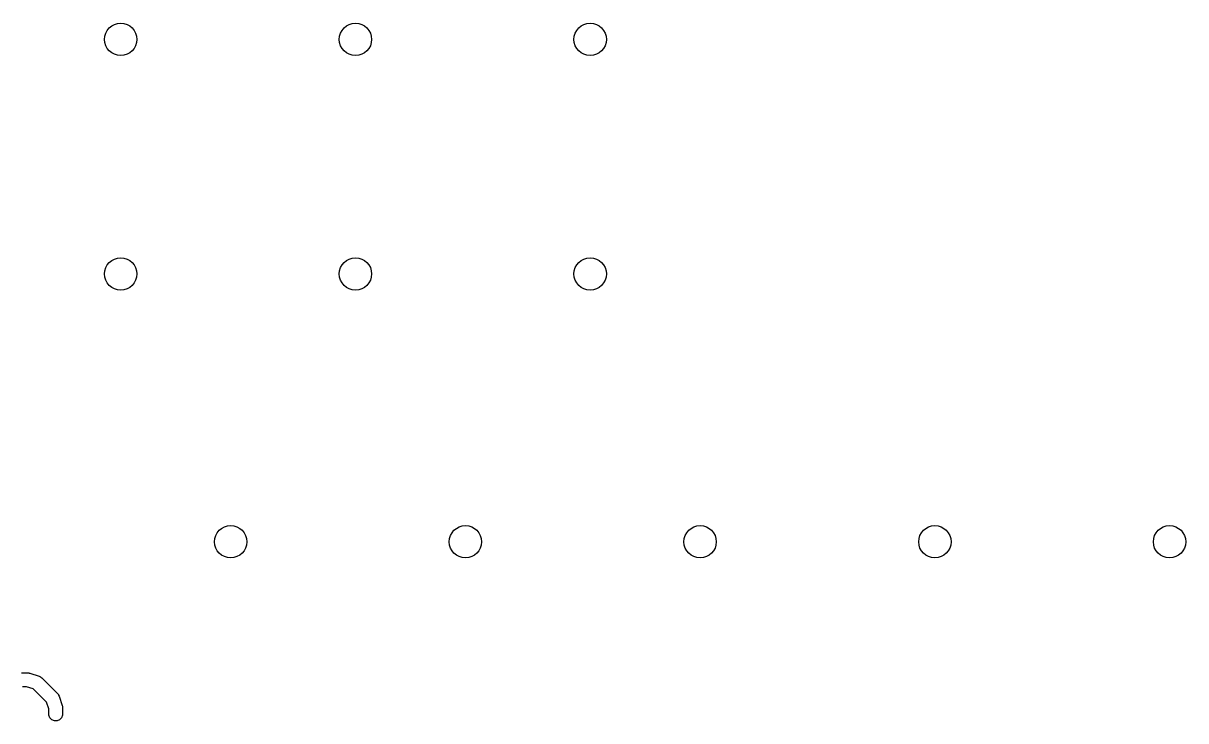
# Model space of a CAD drawing. Extents: x 0.29 to 2.1, y 0.2 to 2.1.
# Drawn here: x 0.9882 to 1.4835, y 1.8075 to 2.1049 of the extents above; entities that cross this region are included whole.
import ezdxf

# ---------------------------------------------------------------- set-up
doc = ezdxf.new("R2010")
doc.units = 0
doc.header["$MEASUREMENT"] = 0
doc.layers.add('BLACK', color=7, linetype='CONTINUOUS')

msp = doc.modelspace()

# ---------------------------------------------------------------- linework, layer by layer
at = {"layer": 'BLACK', "linetype": 'CONTINUOUS'}
for p, q in [((0.98744, 1.82797), (0.99009, 1.82797)), ((0.99009, 1.82797), (0.99038, 1.82794)), ((0.99038, 1.82794), (0.99046, 1.82795)), ((0.99046, 1.82795), (0.99056, 1.82792)), ((0.99056, 1.82792), (0.99066, 1.82791)), ((0.99066, 1.82791), (0.99074, 1.82788)), ((0.99074, 1.82788), (0.99102, 1.82782)), ((0.99102, 1.82782), (0.995, 1.82649)), ((0.995, 1.82649), (0.99553, 1.82626)), ((0.99553, 1.82626), (0.99561, 1.82619)), ((0.99561, 1.82619), (0.99571, 1.82615)), ((0.99571, 1.82615), (0.99615, 1.82578)), ((0.99615, 1.82578), (1.00278, 1.81915)), ((0.98961, 1.82206), (0.98792, 1.82206)), ((0.99247, 1.82111), (0.98961, 1.82206)), ((0.99811, 1.81547), (0.99247, 1.82111)), ((1.00278, 1.81915), (1.00315, 1.8187)), ((1.00315, 1.8187), (1.00319, 1.8186)), ((1.00319, 1.8186), (1.00326, 1.81852)), ((1.00326, 1.81852), (1.0035, 1.818)), ((1.0035, 1.818), (1.00482, 1.81402)), ((0.99907, 1.81261), (0.99811, 1.81547)), ((1.00482, 1.81402), (1.00489, 1.81373)), ((1.00489, 1.81373), (1.00492, 1.81366)), ((1.00492, 1.81366), (1.00493, 1.81356)), ((1.00493, 1.81356), (1.00495, 1.81345)), ((1.00495, 1.81345), (1.00494, 1.81338)), ((1.00494, 1.81338), (1.00497, 1.81308)), ((1.00497, 1.81308), (1.00497, 1.81043)), ((0.99907, 1.81043), (0.99907, 1.81261)), ((0.99912, 1.80986), (0.99907, 1.81043)), ((0.99956, 1.80879), (0.99912, 1.80986)), ((1.00038, 1.80798), (0.99956, 1.80879)), ((1.00144, 1.80754), (1.00038, 1.80798)), ((1.00366, 1.80798), (1.0026, 1.80754)), ((1.00447, 1.80879), (1.00366, 1.80798)), ((1.00492, 1.80986), (1.00447, 1.80879)), ((1.00497, 1.81043), (1.00492, 1.80986)), ((1.0026, 1.80754), (1.00144, 1.80754))]:
    msp.add_line(p, q, dxfattribs=at)
at = {"layer": 'BLACK'}
for centre in [(1.02972, 2.09803), (1.02972, 2.09803), (1.12972, 2.09803), (1.12972, 2.09803), (1.22972, 2.09803), (1.22972, 2.09803), (1.02972, 1.99803), (1.02972, 1.99803), (1.12972, 1.99803), (1.12972, 1.99803), (1.22972, 1.99803), (1.22972, 1.99803), (1.07657, 1.88386), (1.07657, 1.88386), (1.17657, 1.88386), (1.17657, 1.88386), (1.27657, 1.88386), (1.27657, 1.88386), (1.37657, 1.88386), (1.37657, 1.88386), (1.47657, 1.88386), (1.47657, 1.88386)]:
    msp.add_circle(centre, 0.00689, dxfattribs=at)

doc.saveas('drawing.dxf')
